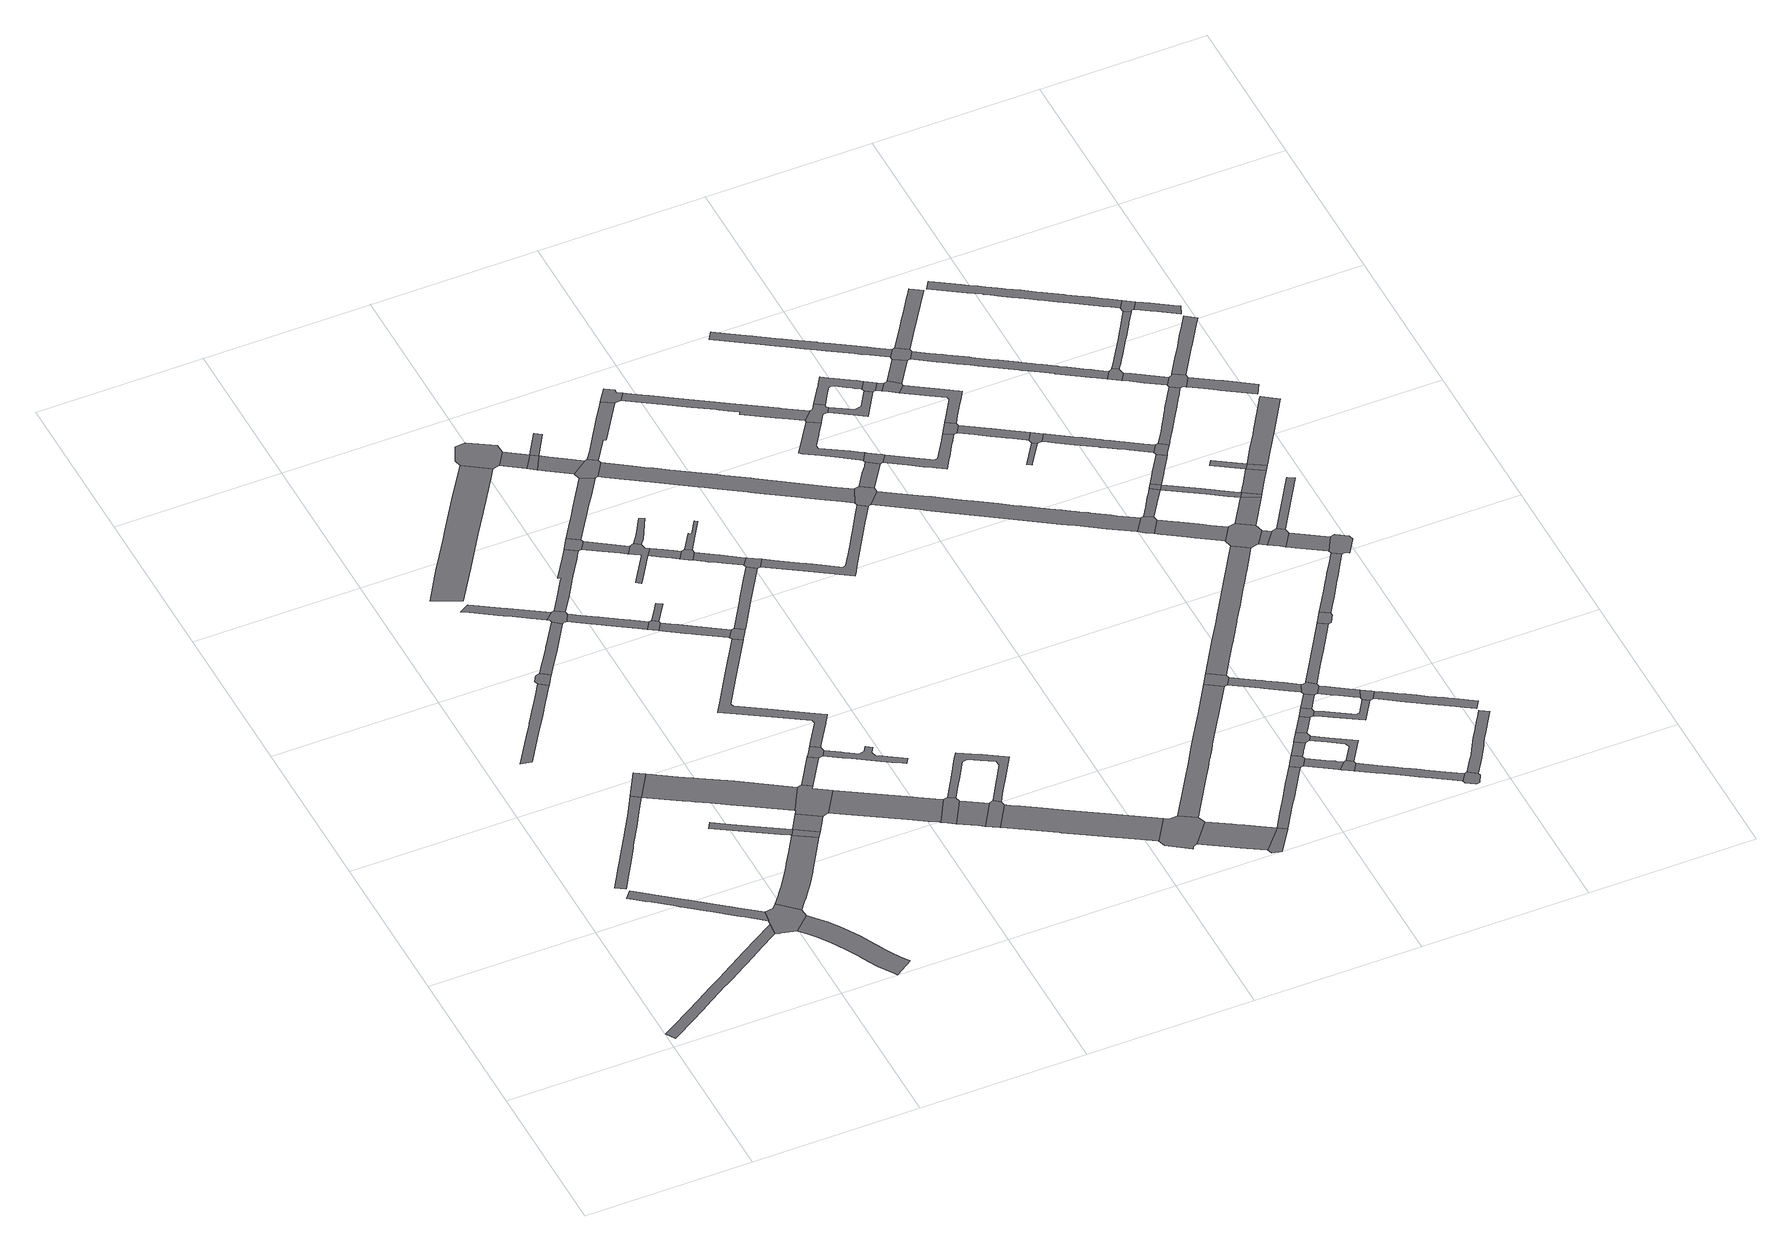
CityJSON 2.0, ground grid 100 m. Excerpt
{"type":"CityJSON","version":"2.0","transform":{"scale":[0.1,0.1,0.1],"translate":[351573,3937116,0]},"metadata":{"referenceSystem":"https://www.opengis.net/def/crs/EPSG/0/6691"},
"CityObjects":{
"road1":{"type":"Road","attributes":{"RoadStructureAttribute.sectionType":"1"},"geometry":[{"type":"MultiSurface","lod":"1","boundaries":[[[0,1,2,3,4,5,6,7,8,9,10,11,12,13,14,15,16,17,18,19,20,21,22,23,24,25,26,27,28,29,30]]]}]},
"road2":{"type":"Road","attributes":{"RoadStructureAttribute.sectionType":"1"},"geometry":[{"type":"MultiSurface","lod":"1","boundaries":[[[31,32,33,34,35,36,37,38,39,40,41,42,43,44,45,46,47,48,49,50,51,52,53,54]]]}]},
"road3":{"type":"Road","attributes":{"RoadStructureAttribute.sectionType":"1"},"geometry":[{"type":"MultiSurface","lod":"1","boundaries":[[[55,56,57,58,59,60,61,62,63,64,65,66,67,68,69,70,71,72,73,74,75,76,77,78,79,80,81]]]}]},
"road4":{"type":"Road","geometry":[{"type":"MultiSurface","lod":"1","boundaries":[[[53,18,17,82,83,84,85,86,87,88,89,90,54]]]}]},
"road5":{"type":"Road","attributes":{"RoadStructureAttribute.sectionType":"1"},"geometry":[{"type":"MultiSurface","lod":"1","boundaries":[[[91,92,93,94,95,96,97,98,99,100,101,102,103,104,105,106,107,108,109,110]]]}]},
"road6":{"type":"Road","geometry":[{"type":"MultiSurface","lod":"1","boundaries":[[[111,67,66,112]]]}]},
"road7":{"type":"Road","attributes":{"RoadStructureAttribute.sectionType":"1"},"geometry":[{"type":"MultiSurface","lod":"1","boundaries":[[[85,113,114,115,116,117,118,119,120,121,122,123,124,125,126,127,128,129,130,131,132,133,134,135,86]]]}]},
"road8":{"type":"Road","geometry":[{"type":"MultiSurface","lod":"1","boundaries":[[[109,136,137,138,139,140,110]]]}]},
"road9":{"type":"Road","attributes":{"RoadStructureAttribute.sectionType":"1"},"geometry":[{"type":"MultiSurface","lod":"1","boundaries":[[[141,142,143,144,145,146,147,148,149,150,151,152,153,88,87,154,155,156,157,158,159,160,161,162,163]]]}]},
"road10":{"type":"Road","attributes":{"RoadStructureAttribute.sectionType":"1"},"geometry":[{"type":"MultiSurface","lod":"1","boundaries":[[[164,165,166,167,168,169,170,163,171]]]}]},
"road11":{"type":"Road","attributes":{"RoadStructureAttribute.sectionType":"1"},"geometry":[{"type":"MultiSurface","lod":"1","boundaries":[[[66,172,173,174,175,176,177,178,179,180,181,182,183,184,185,186,112]]]}]},
"road12":{"type":"Road","attributes":{"RoadStructureAttribute.sectionType":"1"},"geometry":[{"type":"MultiSurface","lod":"1","boundaries":[[[187,188,189,190,191,192,193,194,195,196,197,198,138,137]]]}]},
"road13":{"type":"Road","attributes":{"RoadStructureAttribute.sectionType":"1"},"geometry":[{"type":"MultiSurface","lod":"1","boundaries":[[[199,200,201,202,203,204,205,206,207,208,209,210,211]]]}]},
"road14":{"type":"Road","geometry":[{"type":"MultiSurface","lod":"1","boundaries":[[[212,171,163,162]]]}]},
"road15":{"type":"Road","attributes":{"RoadStructureAttribute.sectionType":"1"},"geometry":[{"type":"MultiSurface","lod":"1","boundaries":[[[213,171,212,214,215,216]]]}]},
"road16":{"type":"Road","geometry":[{"type":"MultiSurface","lod":"1","boundaries":[[[208,207,217,218,192,191,219,220,221,222,223,224,225,226,227,228]]]}]},
"road17":{"type":"Road","attributes":{"function":"3","RoadStructureAttribute.sectionType":"1"},"geometry":[{"type":"MultiSurface","lod":"1","boundaries":[[[229,230,231,232,233,234,235,236,237,238,239,240,241]]]}]},
"road18":{"type":"Road","geometry":[{"type":"MultiSurface","lod":"1","boundaries":[[[242,243,244,181,180,245,213,216,246,247]]]}]},
"road19":{"type":"Road","attributes":{"RoadStructureAttribute.sectionType":"1"},"geometry":[{"type":"MultiSurface","lod":"1","boundaries":[[[248,249,250,251,252,253,254,255,256,257,225,224,258,259,260,261,262,263,264]]]}]},
"road20":{"type":"Road","attributes":{"RoadStructureAttribute.sectionType":"1"},"geometry":[{"type":"MultiSurface","lod":"1","boundaries":[[[243,265,266,267,244]]]}]},
"road21":{"type":"Road","attributes":{"RoadStructureAttribute.sectionType":"1"},"geometry":[{"type":"MultiSurface","lod":"1","boundaries":[[[268,269,270,271,272,273,274,228,227,275,276,277,278,279,280,281]]]}]},
"road22":{"type":"Road","geometry":[{"type":"MultiSurface","lod":"1","boundaries":[[[282,283,284,285,267,266,286]]]}]},
"road23":{"type":"Road","attributes":{"RoadStructureAttribute.sectionType":"1"},"geometry":[{"type":"MultiSurface","lod":"1","boundaries":[[[246,287,288,289,290,291,292,293,294,295,296,297,298,247]]]}]},
"road24":{"type":"Road","geometry":[{"type":"MultiSurface","lod":"1","boundaries":[[[299,248,264,300,301,302]]]}]},
"road25":{"type":"Road","attributes":{"RoadStructureAttribute.sectionType":"1"},"geometry":[{"type":"MultiSurface","lod":"1","boundaries":[[[303,304,305,306,307,308,309,310,311,312,313,314,315,316,317,318,319,320,321,322,323,324,325,326,327,328,284,283]]]}]},
"road26":{"type":"Road","attributes":{"RoadStructureAttribute.sectionType":"1"},"geometry":[{"type":"MultiSurface","lod":"1","boundaries":[[[329,330,331,332,333,299,302]]]}]},
"road27":{"type":"Road","geometry":[{"type":"MultiSurface","lod":"1","boundaries":[[[334,335,336,337,338,268,281]]]}]},
"road28":{"type":"Road","attributes":{"RoadStructureAttribute.sectionType":"1"},"geometry":[{"type":"MultiSurface","lod":"1","boundaries":[[[339,340,341,342,343,344,345,346,347,348,349,350,301,300]]]}]},
"road29":{"type":"Road","attributes":{"RoadStructureAttribute.sectionType":"1"},"geometry":[{"type":"MultiSurface","lod":"1","boundaries":[[[351,352,353,354,355,356,357,358,359,360,361,362,363,364,365,366,367,282,286]]]}]},
"road30":{"type":"Road","geometry":[{"type":"MultiSurface","lod":"1","boundaries":[[[368,235,234,369,370,371,372,373]]]}]},
"road31":{"type":"Road","attributes":{"RoadStructureAttribute.sectionType":"1"},"geometry":[{"type":"MultiSurface","lod":"1","boundaries":[[[374,375,335,334,376,377,378,379,380]]]}]},
"road32":{"type":"Road","geometry":[{"type":"MultiSurface","lod":"1","boundaries":[[[381,382,383,384,385,293,292,386,387]]]}]},
"road33":{"type":"Road","geometry":[{"type":"MultiSurface","lod":"1","boundaries":[[[379,388,389,390,391,392,393,394,395,396,397,398,380]]]}]},
"road34":{"type":"Road","geometry":[{"type":"MultiSurface","lod":"1","boundaries":[[[344,317,316,399,400,401,402,403,345]]]}]},
"road35":{"type":"Road","attributes":{"RoadStructureAttribute.sectionType":"1"},"geometry":[{"type":"MultiSurface","lod":"1","boundaries":[[[404,405,406,407,381,387]]]}]},
"road36":{"type":"Road","attributes":{"RoadStructureAttribute.sectionType":"1"},"geometry":[{"type":"MultiSurface","lod":"1","boundaries":[[[370,369,408,409,410]]]}]},
"road37":{"type":"Road","attributes":{"RoadStructureAttribute.sectionType":"1"},"geometry":[{"type":"MultiSurface","lod":"1","boundaries":[[[411,412,413,337,336,414,415,416,417,418,419,420,421,422]]]}]},
"road38":{"type":"Road","geometry":[{"type":"MultiSurface","lod":"1","boundaries":[[[409,423,424,410]]]}]},
"road39":{"type":"Road","geometry":[{"type":"MultiSurface","lod":"1","boundaries":[[[405,425,426,427,428,429,406]]]}]},
"road40":{"type":"Road","attributes":{"RoadStructureAttribute.sectionType":"1"},"geometry":[{"type":"MultiSurface","lod":"1","boundaries":[[[430,431,432,395,394,433,434,435]]]}]},
"road41":{"type":"Road","attributes":{"RoadStructureAttribute.sectionType":"1"},"geometry":[{"type":"MultiSurface","lod":"1","boundaries":[[[397,436,437,438,439,398]]]}]},
"road42":{"type":"Road","attributes":{"RoadStructureAttribute.sectionType":"1"},"geometry":[{"type":"MultiSurface","lod":"1","boundaries":[[[440,441,442,443,444,445,446,424,423]]]}]},
"road43":{"type":"Road","attributes":{"RoadStructureAttribute.sectionType":"1"},"geometry":[{"type":"MultiSurface","lod":"1","boundaries":[[[424,447,448,410]]]}]},
"road44":{"type":"Road","geometry":[{"type":"MultiSurface","lod":"1","boundaries":[[[449,450,451,452,453,430,435]]]}]},
"road45":{"type":"Road","attributes":{"RoadStructureAttribute.sectionType":"1"},"geometry":[{"type":"MultiSurface","lod":"1","boundaries":[[[454,455,456,457,458,459,460,461,462,429,428,463,464,465,466,467,468,469,470,471,384,383]]]}]},
"road46":{"type":"Road","attributes":{"RoadStructureAttribute.sectionType":"1"},"geometry":[{"type":"MultiSurface","lod":"1","boundaries":[[[472,473,474,475,476,477,478,479,403,402,480,481,482,483]]]}]},
"road47":{"type":"Road","geometry":[{"type":"MultiSurface","lod":"1","boundaries":[[[443,442,422,421,484,485,486,487]]]}]},
"road48":{"type":"Road","attributes":{"RoadStructureAttribute.sectionType":"1"},"geometry":[{"type":"MultiSurface","lod":"1","boundaries":[[[450,488,489,490,491,492,493,494,495,496,497,498,499,451]]]}]},
"road49":{"type":"Road","attributes":{"RoadStructureAttribute.sectionType":"1"},"geometry":[{"type":"MultiSurface","lod":"1","boundaries":[[[500,501,502,503,504,453,452]]]}]},
"road50":{"type":"Road","attributes":{"RoadStructureAttribute.sectionType":"1"},"geometry":[{"type":"MultiSurface","lod":"1","boundaries":[[[505,506,507,508,509,510,511,512,513,514,515,516,517,518,519,520,426,425]]]}]},
"road51":{"type":"Road","geometry":[{"type":"MultiSurface","lod":"1","boundaries":[[[521,522,523,524,525,526,495,494,472,483]]]}]},
"road52":{"type":"Road","attributes":{"RoadStructureAttribute.sectionType":"1"},"geometry":[{"type":"MultiSurface","lod":"1","boundaries":[[[486,527,528,529,530,531,532,533,534,535,536,537,538,539,487]]]}]},
"road53":{"type":"Road","geometry":[{"type":"MultiSurface","lod":"1","boundaries":[[[532,540,541,542,543,544,533]]]}]},
"road54":{"type":"Road","attributes":{"RoadStructureAttribute.sectionType":"1"},"geometry":[{"type":"MultiSurface","lod":"1","boundaries":[[[545,546,547,548,549,550,551,552,553,554,555,556,557,558,559,560,561,562,563,564,565,566,567,568,569,570,571,572,573,574,575,576,577,578,579,580,581,582,583,485,484]]]}]},
"road55":{"type":"Road","geometry":[{"type":"MultiSurface","lod":"1","boundaries":[[[584,585,586,514,513,587,588,589,590,591]]]}]},
"road56":{"type":"Road","attributes":{"RoadStructureAttribute.sectionType":"1"},"geometry":[{"type":"MultiSurface","lod":"1","boundaries":[[[592,593,594,595,596,597,598,599,600,601,602,603,604,605,606,607,522,521,608,609,610,611,612,613,614,615,616]]]}]},
"road57":{"type":"Road","attributes":{"RoadStructureAttribute.sectionType":"1"},"geometry":[{"type":"MultiSurface","lod":"1","boundaries":[[[590,617,618,619,620,621,622,623,624,625,626,627,591]]]}]},
"road58":{"type":"Road","geometry":[{"type":"MultiSurface","lod":"1","boundaries":[[[622,628,629,630,623]]]}]},
"road59":{"type":"Road","attributes":{"RoadStructureAttribute.sectionType":"1"},"geometry":[{"type":"MultiSurface","lod":"1","boundaries":[[[631,632,633,634,635,636,637,638,639,541,540,640,641,642,643,644,645,646,647,648,649,650,651]]]}]},
"road60":{"type":"Road","geometry":[{"type":"MultiSurface","lod":"1","boundaries":[[[652,653,566,565,616,615,654,655]]]}]},
"road61":{"type":"Road","attributes":{"RoadStructureAttribute.sectionType":"1"},"geometry":[{"type":"MultiSurface","lod":"1","boundaries":[[[584,656,657,658,659,660,661,662,663,664,665,666,667,668,669,670,671,672,673,674,675,676,585]]]}]},
"road62":{"type":"Road","attributes":{"RoadStructureAttribute.sectionType":"1"},"geometry":[{"type":"MultiSurface","lod":"1","boundaries":[[[677,678,679,680,681,682,683,684,685,686,687,688,689,690,691,692,693]]]}]},
"road63":{"type":"Road","attributes":{"RoadStructureAttribute.sectionType":"1"},"geometry":[{"type":"MultiSurface","lod":"1","boundaries":[[[694,695,696,697,698,699,700,623,630,701,702,703,704,705,706]]]}]},
"road64":{"type":"Road","attributes":{"RoadStructureAttribute.sectionType":"1"},"geometry":[{"type":"MultiSurface","lod":"1","boundaries":[[[707,708,653,652,709,710,711,712]]]}]},
"road65":{"type":"Road","geometry":[{"type":"MultiSurface","lod":"1","boundaries":[[[650,684,683,713,714,715,716,717,718,719,720,721,722,651]]]}]},
"road66":{"type":"Road","geometry":[{"type":"MultiSurface","lod":"1","boundaries":[[[692,712,711,723,724,725,726,727,693]]]}]},
"road67":{"type":"Road","geometry":[{"type":"MultiSurface","lod":"1","boundaries":[[[705,728,729,730,731,732,706]]]}]},
"road68":{"type":"Road","attributes":{"RoadStructureAttribute.sectionType":"1"},"geometry":[{"type":"MultiSurface","lod":"1","boundaries":[[[730,733,734,735,736,737,738,739,731]]]}]},
"road69":{"type":"Road","attributes":{"RoadStructureAttribute.sectionType":"1"},"geometry":[{"type":"MultiSurface","lod":"1","boundaries":[[[740,741,742,743,717,716,744,745,746,747]]]}]},
"road70":{"type":"Road","attributes":{"RoadStructureAttribute.sectionType":"1"},"geometry":[{"type":"MultiSurface","lod":"1","boundaries":[[[748,749,750,751,729,728,752,753]]]}]},
"road71":{"type":"Road","attributes":{"RoadStructureAttribute.sectionType":"1"},"geometry":[{"type":"MultiSurface","lod":"1","boundaries":[[[754,755,756,757,758,759,724,723,760,761,762,763,764,765,766,767,768,769,770,771,772]]]}]},
"road72":{"type":"Road","geometry":[{"type":"MultiSurface","lod":"1","boundaries":[[[773,774,775,669,668,776,777]]]}]},
"road73":{"type":"Road","attributes":{"RoadStructureAttribute.sectionType":"1"},"geometry":[{"type":"MultiSurface","lod":"1","boundaries":[[[778,779,780,781,782,783,784,785,721,720,786,787,788,789,790,791,792,793,794,795]]]}]},
"road74":{"type":"Road","attributes":{"RoadStructureAttribute.sectionType":"1"},"geometry":[{"type":"MultiSurface","lod":"1","boundaries":[[[796,797,798,799,800,801,802,803,804,805,806,807,808,809,810,811,812,813,814,815,816,817,818,819,655,654,820,821,822,823,824,825,826,827,828,829,830,831,832,833]]]}]},
"road75":{"type":"Road","geometry":[{"type":"MultiSurface","lod":"1","boundaries":[[[834,835,836,737,736,837]]]}]},
"road76":{"type":"Road","geometry":[{"type":"MultiSurface","lod":"1","boundaries":[[[838,839,840,841,842,843,844,748,753]]]}]},
"road77":{"type":"Road","attributes":{"RoadStructureAttribute.sectionType":"1"},"geometry":[{"type":"MultiSurface","lod":"1","boundaries":[[[845,846,847,848,849,850,851,852,853,854,855,856,857,858,859,860,861,862,863,864,865,866,867,868,869,870,871,872,873,874,875,876,877,878]]]}]},
"road78":{"type":"Road","attributes":{"RoadStructureAttribute.sectionType":"1"},"geometry":[{"type":"MultiSurface","lod":"1","boundaries":[[[879,880,881,882,836,835,883,884,885,886,887,888]]]}]},
"road79":{"type":"Road","attributes":{"RoadStructureAttribute.sectionType":"1"},"geometry":[{"type":"MultiSurface","lod":"1","boundaries":[[[889,890,891,892,844,843,893,894,895,834,837]]]}]},
"road80":{"type":"Road","geometry":[{"type":"MultiSurface","lod":"1","boundaries":[[[794,896,740,747,897,898,795]]]}]},
"road81":{"type":"Road","attributes":{"RoadStructureAttribute.sectionType":"1"},"geometry":[{"type":"MultiSurface","lod":"1","boundaries":[[[776,899,900,901,902,903,904,905,906,907,777]]]}]},
"road82":{"type":"Road","attributes":{"RoadStructureAttribute.sectionType":"1"},"geometry":[{"type":"MultiSurface","lod":"1","boundaries":[[[897,908,909,910,898]]]}]},
"road83":{"type":"Road","geometry":[{"type":"MultiSurface","lod":"1","boundaries":[[[887,911,912,913,914,888]]]}]},
"road84":{"type":"Road","geometry":[{"type":"MultiSurface","lod":"1","boundaries":[[[915,909,908,916,917,918,919,920]]]}]},
"road85":{"type":"Road","geometry":[{"type":"MultiSurface","lod":"1","boundaries":[[[921,922,923,924,925,926,754,772]]]}]},
"road86":{"type":"Road","attributes":{"RoadStructureAttribute.sectionType":"1"},"geometry":[{"type":"MultiSurface","lod":"1","boundaries":[[[927,914,913,928,929]]]}]},
"road87":{"type":"Road","attributes":{"RoadStructureAttribute.sectionType":"1"},"geometry":[{"type":"MultiSurface","lod":"1","boundaries":[[[930,931,932,933,934,935,936,937,938,939,940,941,942,943,842,841,944,945,946,947,948,949,950]]]}]},
"road88":{"type":"Road","geometry":[{"type":"MultiSurface","lod":"1","boundaries":[[[951,952,953,954,955,956,903,902,927,929]]]}]},
"road89":{"type":"Road","attributes":{"RoadStructureAttribute.sectionType":"1"},"geometry":[{"type":"MultiSurface","lod":"1","boundaries":[[[919,957,958,959,920]]]}]},
"road90":{"type":"Road","attributes":{"RoadStructureAttribute.sectionType":"1"},"geometry":[{"type":"MultiSurface","lod":"1","boundaries":[[[917,960,961,962,963,964,924,923,965,966,967,968,969,970,971,972,973,974,975,976,918]]]}]},
"road91":{"type":"Road","attributes":{"RoadStructureAttribute.sectionType":"1"},"geometry":[{"type":"MultiSurface","lod":"1","boundaries":[[[977,978,979,980,981,912,911,982,983,984,985,986,987]]]}]},
"road92":{"type":"Road","attributes":{"RoadStructureAttribute.sectionType":"1"},"geometry":[{"type":"MultiSurface","lod":"1","boundaries":[[[988,989,990,991,992,993,994,995,996,922,921,997,998,999,1000,1001,1002,1003,1004]]]}]},
"road93":{"type":"Road","attributes":{"RoadStructureAttribute.sectionType":"1"},"geometry":[{"type":"MultiSurface","lod":"1","boundaries":[[[773,1005,1006,1007,1008,1009,1010,1011,1012,1013,1014,1015,1016,1017,1018,1019,1020,1021,1022,1023,1024,1025,1026,1027,1028,774]]]}]},
"road94":{"type":"Road","attributes":{"RoadStructureAttribute.sectionType":"1"},"geometry":[{"type":"MultiSurface","lod":"1","boundaries":[[[1029,1030,1031,1032,952,951,1033,1034,1035,1036,1037,1038]]]}]},
"road95":{"type":"Road","geometry":[{"type":"MultiSurface","lod":"1","boundaries":[[[959,958,1039,1040,1041,1042,845,878]]]}]},
"road96":{"type":"Road","attributes":{"RoadStructureAttribute.sectionType":"1"},"geometry":[{"type":"MultiSurface","lod":"1","boundaries":[[[1043,1044,1045,1046,1047,1048]]]}]},
"road97":{"type":"Road","geometry":[{"type":"MultiSurface","lod":"1","boundaries":[[[1049,1050,1051,930,950,1052,1053,1054,1055]]]}]},
"road98":{"type":"Road","geometry":[{"type":"MultiSurface","lod":"1","boundaries":[[[833,832,1056,1057,1058,1059,1060]]]}]},
"road99":{"type":"Road","geometry":[{"type":"MultiSurface","lod":"1","boundaries":[[[1037,987,986,1061,1062,1063,1064,1038]]]}]},
"road100":{"type":"Road","attributes":{"RoadStructureAttribute.sectionType":"1"},"geometry":[{"type":"MultiSurface","lod":"1","boundaries":[[[1065,1066,1067,954,953,1068,1069,1070,1071,1072,1073,1074,1075]]]}]},
"road101":{"type":"Road","geometry":[{"type":"MultiSurface","lod":"1","boundaries":[[[988,1004,1048,1047,1076,1077]]]}]},
"road102":{"type":"Road","attributes":{"RoadStructureAttribute.sectionType":"1"},"geometry":[{"type":"MultiSurface","lod":"1","boundaries":[[[1078,1079,1080,1081,1082,1083,1084,1042,1041,1085,1086,1087,1088,1089]]]}]},
"road103":{"type":"Road","attributes":{"RoadStructureAttribute.sectionType":"1"},"geometry":[{"type":"MultiSurface","lod":"1","boundaries":[[[1059,1090,1091,1092,1093,1094,1095,1096,1060]]]}]},
"road104":{"type":"Road","attributes":{"RoadStructureAttribute.sectionType":"1"},"geometry":[{"type":"MultiSurface","lod":"1","boundaries":[[[1097,1098,1099,1100,1058,1057,1101,1102,1103,1104,1105,1106,1107]]]}]},
"road105":{"type":"Road","attributes":{"RoadStructureAttribute.sectionType":"1"},"geometry":[{"type":"MultiSurface","lod":"1","boundaries":[[[1108,1109,1110,1111,1112,1113,1114,1115,1116,1117,1118,1119,1120,1121,1122,1123,1124,1125,1051,1050]]]}]},
"road106":{"type":"Road","attributes":{"RoadStructureAttribute.sectionType":"1"},"geometry":[{"type":"MultiSurface","lod":"1","boundaries":[[[1061,1126,1127,1128,1129,1130,1131,1132,1133,1134,1135,1136,1137,1138,1139,1140,1141,1142,1143,1144,1145,1146,1147,1062]]]}]},
"road107":{"type":"Road","geometry":[{"type":"MultiSurface","lod":"1","boundaries":[[[1148,1149,1150,1151,1075,1074,1152,1153]]]}]},
"road108":{"type":"Road","geometry":[{"type":"MultiSurface","lod":"1","boundaries":[[[1092,1154,1155,1156,1093]]]}]},
"road109":{"type":"Road","attributes":{"RoadStructureAttribute.sectionType":"1"},"geometry":[{"type":"MultiSurface","lod":"1","boundaries":[[[1076,1157,1158,1159,1160,1161,1162,1163,1164,1165,1166,1167,1168,1169,1170,1171,1172,1173,1174,1175,1176,1177,1178,1179,1180,1181,1182,1183,1184,1077]]]}]},
"road110":{"type":"Road","attributes":{"RoadStructureAttribute.sectionType":"1"},"geometry":[{"type":"MultiSurface","lod":"1","boundaries":[[[1185,1186,1187,1188,1189,1190,1191,1192,1193,1194,1195,1196,1197,1198,1199,1200,1201,1202,1203,1204,1205,1206,1207,1208,1209,1210,1211,1212,1213,1040,1039,1214,1215,1216,1217,1218,1219,1220,1221,1222,1223,1224,1225,1226,1227,1228,1229,1230,1231,1232,1233,1234,1235]]]}]},
"road111":{"type":"Road","geometry":[{"type":"MultiSurface","lod":"1","boundaries":[[[1106,1020,1019,1236,1237,1238,1239,1107]]]}]},
"road112":{"type":"Road","attributes":{"RoadStructureAttribute.sectionType":"1"},"geometry":[{"type":"MultiSurface","lod":"1","boundaries":[[[1240,1241,1242,1243,1244,1245,1246,1247,1248,1249,1155,1154]]]}]},
"road113":{"type":"Road","attributes":{"RoadStructureAttribute.sectionType":"1"},"geometry":[{"type":"MultiSurface","lod":"1","boundaries":[[[1092,1250,1251,1252,1253,1254,1255,1256,1154]]]}]},
"road114":{"type":"Road","attributes":{"RoadStructureAttribute.sectionType":"1"},"geometry":[{"type":"MultiSurface","lod":"1","boundaries":[[[1237,1236,1257,1258]]]}]},
"road115":{"type":"Road","attributes":{"RoadStructureAttribute.sectionType":"1"},"geometry":[{"type":"MultiSurface","lod":"1","boundaries":[[[1259,1260,1261,1262,1263,1264,1265,1149,1148,1266,1267,1268,1269,1270,1271,1272,1273]]]}]},
"road116":{"type":"Road","geometry":[{"type":"MultiSurface","lod":"1","boundaries":[[[1274,1275,1258,1257,1276,1277,1278]]]}]},
"road117":{"type":"Road","geometry":[{"type":"MultiSurface","lod":"1","boundaries":[[[1279,1169,1168,1245,1244,1280,1281,1282]]]}]},
"road118":{"type":"Road","attributes":{"RoadStructureAttribute.sectionType":"1"},"geometry":[{"type":"MultiSurface","lod":"1","boundaries":[[[1283,1239,1238,1284,1253]]]}]},
"road119":{"type":"Road","attributes":{"RoadStructureAttribute.sectionType":"1"},"geometry":[{"type":"MultiSurface","lod":"1","boundaries":[[[1277,1285,1286,1287,1288,1289,1290,1278]]]}]},
"road120":{"type":"Road","geometry":[{"type":"MultiSurface","lod":"1","boundaries":[[[1253,1284,1291,1254]]]}]},
"road121":{"type":"Road","attributes":{"RoadStructureAttribute.sectionType":"1"},"geometry":[{"type":"MultiSurface","lod":"1","boundaries":[[[1292,1293,1294,1295]]]}]},
"road122":{"type":"Road","geometry":[{"type":"MultiSurface","lod":"1","boundaries":[[[1296,1185,1235,1297,1298,1299,1300,1301,1302,1303]]]}]},
"road123":{"type":"Road","attributes":{"RoadStructureAttribute.sectionType":"1"},"geometry":[{"type":"MultiSurface","lod":"1","boundaries":[[[1304,1305,1306,1254,1291,1307,1308,1295]]]}]},
"road124":{"type":"Road","attributes":{"RoadStructureAttribute.sectionType":"1"},"geometry":[{"type":"MultiSurface","lod":"1","boundaries":[[[1282,1309,1310,1311,1312,1313,1314,1315,1316,1317,1318,1319,1320,1321,1322,1323,1324,1325,1326,1327,1328,1279]]]}]},
"road125":{"type":"Road","attributes":{"RoadStructureAttribute.sectionType":"1"},"geometry":[{"type":"MultiSurface","lod":"1","boundaries":[[[1274,1329,1330,1275]]]}]},
"road126":{"type":"Road","geometry":[{"type":"MultiSurface","lod":"1","boundaries":[[[1272,1331,1332,1333,1334,1335,1289,1288,1273]]]}]},
"road127":{"type":"Road","attributes":{"RoadStructureAttribute.sectionType":"1"},"geometry":[{"type":"MultiSurface","lod":"1","boundaries":[[[1336,1337,1338,1339,1340,1341,1342,1343,1344,1345,1346,1347,1348,1349,1350,1351,1352,1353,1354,1355,1356,1357,1358,1359,1360,1361,1362,1363,1364,1365,1366,1367,1368,1369,1370,1371,1372,1373,1374,1375,1376,1377,1378,1379,1380,1381,1382,1383,1384,1385,1386,1387,1388,1389]]]}]},
"road128":{"type":"Road","geometry":[{"type":"MultiSurface","lod":"1","boundaries":[[[1308,1390,1292,1295]]]}]},
"road129":{"type":"Road","attributes":{"RoadStructureAttribute.sectionType":"1"},"geometry":[{"type":"MultiSurface","lod":"1","boundaries":[[[1391,1392,1393,1394,1298,1297,1395,1396,1397]]]}]},
"road130":{"type":"Road","attributes":{"RoadStructureAttribute.sectionType":"1"},"geometry":[{"type":"MultiSurface","lod":"1","boundaries":[[[1398,1399,1400,1401,1402,1303,1302,1403,1404,1405,1406,1407,1408,1409,1410,1411,1412]]]}]},
"road131":{"type":"Road","geometry":[{"type":"MultiSurface","lod":"1","boundaries":[[[1320,1319,1413,1414,1415,1416,1417,1418,1419,1391,1397]]]}]},
"road132":{"type":"Road","attributes":{"RoadStructureAttribute.sectionType":"1"},"geometry":[{"type":"MultiSurface","lod":"1","boundaries":[[[1420,1421,1422,1423,1424,1425,1426,1292,1390,1427,1428,1429,1430,1431]]]}]},
"road133":{"type":"Road","attributes":{"RoadStructureAttribute.sectionType":"1"},"geometry":[{"type":"MultiSurface","lod":"1","boundaries":[[[1432,1433,1434,1415,1414,1435,1436,1437,1438,1439,1440,1441]]]}]},
"road134":{"type":"Road","geometry":[{"type":"MultiSurface","lod":"1","boundaries":[[[1411,1442,1443,1444,1360,1359,1412]]]}]},
"road135":{"type":"Road","attributes":{"RoadStructureAttribute.sectionType":"1"},"geometry":[{"type":"MultiSurface","lod":"1","boundaries":[[[1445,1446,1447,1448,1449,1450,1417,1416,1451,1452,1453,1454,1455,1456]]]}]},
"road136":{"type":"Road","attributes":{"RoadStructureAttribute.sectionType":"1"},"geometry":[{"type":"MultiSurface","lod":"1","boundaries":[[[1443,1457,1458,1459,1460,1461,1462,1463,1464,1465,1444]]]}]}
},
"vertices":[
[39,59,0],[198,155,0],[240,182,0],[260,195,0],[344,248,0],[400,283,0],[421,296,0],[433,304,0],[497,341,0],[509,347,0],[561,381,0],[581,393,0],[592,401,0],[631,425,0],[729,486,0],[747,497,0],[749,499,0],[874,576,0],[884,655,0],[754,575,0],[598,478,0],[568,458,0],[551,448,0],[454,388,0],[390,349,0],[311,300,0],[289,286,0],[272,276,0],[198,229,0],[59,144,0],[5,111,0],
[781,848,0],[742,878,0],[726,890,0],[563,1018,0],[561,1019,0],[545,1031,0],[404,1142,0],[352,1182,0],[308,1217,0],[266,1170,0],[299,1147,0],[351,1107,0],[362,1098,0],[378,1086,0],[486,1001,0],[502,988,0],[521,973,0],[618,897,0],[634,884,0],[751,793,0],[767,780,0],[774,774,0],[888,685,0],[898,757,0],
[371,1359,0],[380,1373,0],[383,1379,0],[390,1390,0],[403,1410,0],[467,1515,0],[477,1533,0],[544,1642,0],[555,1659,0],[629,1781,0],[639,1798,0],[677,1860,0],[627,1893,0],[562,1780,0],[549,1759,0],[538,1741,0],[465,1625,0],[453,1607,0],[374,1481,0],[363,1462,0],[350,1442,0],[319,1392,0],[317,1390,0],[279,1330,0],[268,1313,0],[244,1275,0],[297,1241,0],
[890,572,0],[899,570,0],[907,568,0],[995,546,0],[1089,636,0],[1087,685,0],[977,789,0],[951,761,0],[901,757,0],
[503,2836,0],[493,2819,0],[474,2790,0],[428,2722,0],[406,2688,0],[377,2644,0],[370,2633,0],[368,2629,0],[335,2582,0],[284,2507,0],[225,2419,0],[197,2375,0],[262,2363,0],[386,2550,0],[468,2672,0],[524,2757,0],[542,2783,0],[586,2849,0],[601,2871,0],[550,2905,0],
[720,2053,0],[777,2017,0],
[1042,493,0],[1069,461,0],[1121,388,0],[1171,304,0],[1210,226,0],[1215,217,0],[1244,160,0],[1270,110,0],[1299,62,0],[1328,18,0],[1339,0,0],[1448,72,0],[1409,130,0],[1384,173,0],[1359,220,0],[1340,256,0],[1330,276,0],[1285,366,0],[1230,459,0],[1214,482,0],[1186,521,0],[1172,540,0],[1140,578,0],
[640,2931,0],[646,2940,0],[595,2975,0],[566,2969,0],[542,2932,0],
[1284,1238,0],[1227,1148,0],[1226,1146,0],[1215,1129,0],[1165,1050,0],[1146,1020,0],[1142,1013,0],[1135,1003,0],[1093,941,0],[1062,897,0],[1050,881,0],[1043,873,0],[1010,831,0],[1127,739,0],[1150,767,0],[1162,782,0],[1200,835,0],[1215,855,0],[1267,932,0],[1285,961,0],[1354,1069,0],[1413,1164,0],[1287,1243,0],
[1308,1284,0],[1132,1394,0],[1022,1463,0],[929,1521,0],[905,1482,0],[1236,1275,0],[1284,1245,0],[1311,1282,0],
[870,1739,0],[894,1725,0],[927,1704,0],[944,1693,0],[965,1680,0],[999,1659,0],[1094,1599,0],[1207,1528,0],[1385,1415,0],[1476,1573,0],[1188,1761,0],[1019,1864,0],[996,1877,0],[955,1903,0],[925,1922,0],
[677,2986,0],[760,3110,0],[837,3227,0],[868,3274,0],[872,3278,0],[825,3318,0],[768,3233,0],[747,3203,0],[711,3146,0],[706,3139,0],[658,3071,0],[636,3038,0],
[414,3599,0],[456,3572,0],[586,3488,0],[612,3471,0],[622,3465,0],[653,3445,0],[737,3391,0],[763,3373,0],[808,3344,0],[855,3387,0],[652,3517,0],[646,3521,0],[471,3633,0],
[1438,1203,0],
[1376,1385,0],[1462,1241,0],[1473,1259,0],[1502,1306,0],
[809,3344,0],[822,3337,0],[875,3282,0],[879,3284,0],[883,3287,0],[888,3287,0],[894,3287,0],[900,3285,0],[928,3338,0],[927,3343,0],[924,3358,0],[874,3391,0],
[464,3671,0],[609,3888,0],[755,4108,0],[858,4262,0],[1005,4479,0],[1049,4544,0],[901,4645,0],[744,4417,0],[604,4209,0],[569,4156,0],[454,3987,0],[441,3966,0],[301,3747,0],
[1544,1529,0],[1556,1546,0],[1506,1579,0],[1392,1411,0],[1542,1318,0],[1638,1470,0],
[1303,3096,0],[1261,3121,0],[1239,3138,0],[1218,3152,0],[1159,3188,0],[1141,3200,0],[1094,3230,0],[1072,3245,0],[1069,3247,0],[987,3300,0],[944,3256,0],[1013,3211,0],[1060,3180,0],[1082,3166,0],[1129,3135,0],[1228,3071,0],[1269,3044,0],
[1671,1722,0],[1677,1732,0],[1626,1765,0],
[1129,3808,0],[1119,3792,0],[1088,3745,0],[1003,3617,0],[1018,3608,0],[1004,3587,0],[936,3485,0],[989,3451,0],[1057,3556,0],[1061,3563,0],[1110,3637,0],[1156,3705,0],[1173,3732,0],[1195,3765,0],
[1728,1773,0],[1722,1802,0],[1672,1835,0],[1638,1782,0],[1706,1737,0],
[1653,1248,0],[1680,1230,0],[1909,1087,0],[2006,1027,0],[2057,996,0],[2060,994,0],[2149,1150,0],[2139,1155,0],[2029,1224,0],[2025,1226,0],[2008,1237,0],[1779,1381,0],
[1320,3097,0],[1321,3010,0],[1355,3062,0],[1351,3076,0],
[1729,1812,0],[1740,1829,0],[1771,1876,0],[1827,1963,0],[1831,1970,0],[1852,2001,0],[1867,2024,0],[1810,2061,0],[1615,2185,0],[1433,2301,0],[1427,2320,0],[1485,2410,0],[1563,2531,0],[1703,2748,0],[1652,2781,0],[1514,2566,0],[1424,2427,0],[1377,2353,0],[1369,2341,0],[1337,2291,0],[1397,2253,0],[1561,2148,0],[1615,2114,0],[1772,2014,0],[1776,1994,0],[1696,1872,0],
[1420,3175,0],[1425,3182,0],[1430,3191,0],[1397,3211,0],[1375,3179,0],
[1214,3769,0],[1248,3819,0],[1244,3838,0],[1178,3882,0],[1169,3869,0],
[1355,2988,0],[1358,2986,0],[1443,2930,0],[1453,2924,0],[1493,2898,0],[1644,2799,0],[1679,2849,0],[1499,2966,0],[1492,2971,0],[1477,2980,0],[1437,3008,0],[1423,3017,0],
[1796,1680,0],[1815,1667,0],[1974,1565,0],[2024,1533,0],[2072,1503,0],[2092,1490,0],[2114,1526,0],[1996,1601,0],[1964,1622,0],[1957,1652,0],[1978,1684,0],[1943,1707,0],[1922,1674,0],[1902,1670,0],[1893,1668,0],[1819,1715,0],[1805,1724,0],
[891,4689,0],[1092,4555,0],[1153,4647,0],[1150,4703,0],[1001,4795,0],[940,4789,0],
[1459,3680,0],[1377,3734,0],[1313,3704,0],[1394,3651,0],[1427,3630,0],[1430,3628,0],[1462,3678,0],
[2224,1103,0],[2222,1112,0],[2217,1132,0],[2178,1156,0],[2158,1152,0],[2096,972,0],[2133,946,0],
[1486,3592,0],[1490,3590,0],[1411,3470,0],[1369,3407,0],[1395,3384,0],[1435,3444,0],[1519,3570,0],[1552,3619,0],[1529,3634,0],[1525,3665,0],[1491,3689,0],
[1709,2758,0],[1724,2782,0],[1740,2807,0],[1749,2820,0],[1698,2852,0],
[2235,882,0],[2265,863,0],[2362,1018,0],[2310,1049,0],
[1114,4541,0],[1216,4471,0],[1277,4563,0],
[1319,4096,0],[1274,4027,0],[1227,3957,0],[1332,3970,0],[1338,3979,0],[1381,4043,0],[1382,4045,0],[1388,4053,0],[1391,4059,0],[1440,4127,0],[1521,4247,0],[1442,4279,0],
[1265,4438,0],[1319,4534,0],
[2335,819,0],[2431,972,0],[2428,985,0],[2425,1001,0],[2390,1028,0],
[1697,3524,0],[1661,3548,0],[1613,3579,0],[1574,3533,0],[1630,3497,0],[1664,3474,0],
[1551,3701,0],[1628,3841,0],[1598,3858,0],[1532,3744,0],
[1269,4435,0],[1303,4411,0],[1431,4324,0],[1526,4393,0],[1428,4460,0],[1362,4504,0],[1331,4526,0],
[1408,4678,0],[1368,4704,0],
[1706,3447,0],[1723,3436,0],[1756,3486,0],[1755,3508,0],[1721,3530,0],
[2265,1209,0],[2305,1274,0],[2369,1376,0],[2401,1383,0],[2464,1343,0],[2537,1298,0],[2540,1269,0],[2478,1170,0],[2442,1112,0],[2470,1073,0],[2523,1156,0],[2615,1302,0],[2488,1382,0],[2472,1392,0],[2366,1454,0],[2341,1416,0],[2272,1306,0],[2213,1212,0],
[1962,3262,0],[1955,3251,0],[1901,3169,0],[1845,3082,0],[1835,3066,0],[1821,3045,0],[1818,3040,0],[1706,2864,0],[1756,2831,0],[1863,2998,0],[1872,3013,0],[2012,3229,0],
[1539,4250,0],[1598,4343,0],[1595,4363,0],[1545,4397,0],
[1784,3396,0],[1795,3388,0],[1804,3383,0],[1817,3374,0],[1879,3334,0],[1882,3331,0],[1957,3282,0],[1991,3330,0],[1967,3346,0],[1872,3409,0],[1845,3427,0],[1825,3440,0],
[1824,3615,0],[1878,3701,0],[1862,3712,0],[1807,3626,0],[1791,3637,0],
[2371,797,0],[2609,647,0],[2617,638,0],[2704,587,0],[2707,585,0],[2760,552,0],[2871,483,0],[2904,462,0],[3068,359,0],[3164,511,0],[2922,662,0],[2701,802,0],[2632,845,0],[2502,927,0],[2459,953,0],[2440,966,0],
[2031,3233,0],[2064,3284,0],[2053,3291,0],[2026,3309,0],[1995,3327,0],[1992,3330,0],
[1681,4491,0],[1682,4493,0],[1687,4499,0],[1702,4491,0],[1839,4695,0],[1866,4736,0],[1801,4778,0],[1788,4758,0],[1723,4661,0],[1701,4627,0],[1648,4548,0],[1626,4515,0],[1583,4450,0],
[1906,4741,0],[1940,4790,0],[1911,4810,0],[1910,4830,0],[1860,4863,0],
[1572,4228,0],[1660,4169,0],[1663,4168,0],[1752,4108,0],[1756,4105,0],[1995,3947,0],[2026,3927,0],[2085,3887,0],[2154,3841,0],[2224,3794,0],[2234,3787,0],[2299,3744,0],[2301,3743,0],[2395,3681,0],[2467,3633,0],[2482,3623,0],[2507,3606,0],[2574,3562,0],[2575,3561,0],[2653,3509,0],[2710,3472,0],[2753,3571,0],[2671,3625,0],[2645,3642,0],[2523,3723,0],[2482,3754,0],[2296,3879,0],[2282,3888,0],[2161,3969,0],[2143,3981,0],[2136,3986,0],[2129,3990,0],[2056,4038,0],[2033,4054,0],[1938,4117,0],[1911,4135,0],[1838,4183,0],[1816,4197,0],[1743,4247,0],
[3339,437,0],[3245,495,0],[3195,492,0],[3079,312,0],[3208,223,0],[3217,238,0],[3243,249,0],[3357,390,0],
[2682,3400,0],[2648,3345,0],[2634,3322,0],[2595,3259,0],[2587,3248,0],[2549,3187,0],[2504,3119,0],[2476,3075,0],[2456,3044,0],[2436,3039,0],[2297,3132,0],[2288,3138,0],[2269,3149,0],[2269,3150,0],[2235,3172,0],[2119,3248,0],[2232,3102,0],[2466,2948,0],[2487,2980,0],[2503,3006,0],[2506,3010,0],[2702,3321,0],[2710,3333,0],[2763,3417,0],[2714,3452,0],
[3319,201,0],[3398,151,0],[3446,121,0],[3462,111,0],[3475,103,0],[3571,43,0],[3690,181,0],[3612,230,0],[3538,276,0],[3499,302,0],[3482,312,0],
[3579,14,0],[3637,1,0],[3740,149,0],
[2667,4316,0],[2654,4325,0],[2483,4436,0],[2431,4470,0],[2362,4515,0],[2217,4610,0],[2059,4712,0],[2052,4717,0],[1957,4778,0],[2120,4602,0],[2231,4529,0],[2345,4455,0],[2356,4447,0],[2397,4421,0],[2451,4386,0],[2453,4384,0],[2441,4366,0],[2607,4260,0],[2668,4221,0],[2741,4174,0],[2796,4232,0],
[2855,3532,0],[2786,3579,0],[2783,3423,0],[2856,3503,0],
[3482,659,0],[3516,709,0],[3536,741,0],[3555,771,0],[3585,820,0],[3590,828,0],[3632,892,0],[3648,918,0],[3652,925,0],[3664,943,0],[3747,1073,0],[3775,1114,0],[3904,1312,0],[3810,1372,0],[3685,1177,0],[3596,1039,0],[3542,956,0],[3479,858,0],[3477,854,0],[3394,726,0],[3382,707,0],
[2894,3829,0],[2859,3852,0],[2713,3946,0],[2712,3968,0],[2760,4042,0],[2765,4048,0],[2812,4121,0],[2743,4160,0],[2677,4066,0],[2600,3956,0],[2618,3943,0],[2703,3889,0],[2788,3830,0],[2859,3780,0],[2880,3765,0],[2892,3756,0],[2925,3808,0],
[3947,580,0],[3936,563,0],[3904,514,0],[3876,470,0],[3823,388,0],[3771,309,0],[3763,296,0],[3753,170,0],[3841,308,0],[3874,356,0],[3974,511,0],[4005,559,0],[3955,592,0],
[2879,3710,0],[2847,3669,0],[2901,3602,0],[2926,3638,0],[2964,3693,0],[2898,3738,0],
[2815,4126,0],[2850,4178,0],[2879,4181,0],[2880,4181,0],[2899,4213,0],[2890,4218,0],[2891,4237,0],[2891,4239,0],[2840,4273,0],[2815,4236,0],
[2983,3697,0],[3016,3747,0],[3005,3754,0],[2979,3772,0],[2935,3802,0],
[4025,563,0],[4057,613,0],[4053,633,0],[4002,666,0],[3979,629,0],
[4069,657,0],[4079,674,0],[4081,677,0],[4112,724,0],[4061,757,0],[4054,746,0],[4010,678,0],
[3131,4249,0],[3064,4145,0],[3051,4142,0],[3025,4137,0],[2933,4146,0],[3065,4060,0],[3077,4077,0],[3169,4225,0],
[4238,499,0],[4202,521,0],[4198,524,0],[4153,552,0],[4188,457,0],[4196,451,0],
[3371,3763,0],[3358,3742,0],[3344,3720,0],[3265,3597,0],[3245,3593,0],[3106,3687,0],[3072,3637,0],[3079,3633,0],[3168,3572,0],[3212,3543,0],[3227,3533,0],[3275,3502,0],[3299,3540,0],[3312,3560,0],[3340,3603,0],[3358,3631,0],[3382,3668,0],[3387,3675,0],[3424,3733,0],
[3951,1386,0],[3858,1446,0],[3834,1410,0],[3924,1315,0],[3956,1366,0],
[3129,4340,0],[3122,4345,0],[2997,4427,0],[2960,4451,0],[2928,4402,0],[2910,4375,0],[2909,4375,0],[2898,4358,0],[2930,4297,0],[2941,4315,0],[2969,4357,0],[2988,4361,0],[3003,4351,0],[3057,4316,0],[3073,4305,0],[3093,4291,0],[3125,4271,0],[3158,4321,0],
[3949,2779,0],[3922,2797,0],[3829,2860,0],[3820,2866,0],[3779,2893,0],[3763,2904,0],[3738,2920,0],[3699,2946,0],[3643,2983,0],[3578,3025,0],[3563,3035,0],[3554,3041,0],[3515,3068,0],[3478,3091,0],[3410,3137,0],[3296,3214,0],[3293,3215,0],[3242,3249,0],[3181,3290,0],[3141,3316,0],[3104,3342,0],[3095,3347,0],[3042,3382,0],[2944,3444,0],[2940,3319,0],[2957,3307,0],[3010,3272,0],[3036,3254,0],[3079,3226,0],[3233,3123,0],[3412,3004,0],[3454,2976,0],[3652,2844,0],[3680,2826,0],[3697,2815,0],[3857,2708,0],[3996,2618,0],[4059,2706,0],
[4160,760,0],[4154,789,0],[4102,821,0],[4141,731,0],
[4201,447,0],[4209,444,0],[4209,443,0],[4259,411,0],[4292,461,0],[4288,481,0],[4255,502,0],
[3405,4481,0],[3373,4502,0],[3326,4533,0],[3292,4556,0],[3286,4560,0],[3241,4588,0],[3123,4666,0],[3066,4702,0],[3061,4707,0],[2973,4764,0],[2967,4768,0],[2902,4810,0],[2871,4830,0],[2783,4887,0],[2773,4894,0],[2766,4898,0],[2748,4910,0],[2736,4918,0],[2663,4965,0],[2575,5024,0],[2542,4973,0],[2615,4926,0],[2706,4866,0],[2731,4850,0],[2755,4834,0],[2869,4760,0],[2876,4755,0],[2979,4688,0],[3037,4650,0],[3079,4623,0],[3208,4538,0],[3239,4518,0],[3256,4507,0],[3370,4432,0],
[4140,879,0],[4130,863,0],[4119,846,0],[4113,837,0],[4165,807,0],[4180,831,0],[4206,871,0],[4213,882,0],[4220,893,0],[4171,926,0],
[4226,676,0],[4309,622,0],[4315,596,0],[4315,592,0],[4361,588,0],[4381,618,0],[4246,705,0],
[3129,4255,0],[3187,4229,0],[3220,4279,0],
[4078,1216,0],[4093,1206,0],[4209,1131,0],[4264,1096,0],[4288,1152,0],[4210,1204,0],[4125,1257,0],[4111,1267,0],[4049,1305,0],
[3217,4209,0],[3252,4258,0],[3243,4264,0],
[4242,898,0],[4263,932,0],[4259,952,0],[4208,983,0],
[3272,4262,0],[3248,4188,0],[3296,4155,0],[3339,4201,0],[3339,4218,0],[3275,4267,0],
[3443,3737,0],[3476,3788,0],[3472,3807,0],[3420,3838,0],[3405,3815,0],[3384,3782,0],
[4268,1076,0],[4285,993,0],[4318,1043,0],
[4791,138,0],[4783,144,0],[4676,212,0],[4606,258,0],[4590,268,0],[4569,282,0],[4541,300,0],[4535,304,0],[4506,322,0],[4465,349,0],[4461,352,0],[4391,397,0],[4370,411,0],[4307,452,0],[4360,345,0],[4374,337,0],[4421,307,0],[4431,301,0],[4556,218,0],[4617,180,0],[4756,89,0],
[4338,1048,0],[4370,1098,0],[4367,1118,0],[4320,1157,0],[4316,1150,0],[4296,1147,0],
[3378,4275,0],[3442,4369,0],[3374,4412,0],
[3391,4093,0],[3438,4062,0],[3515,4012,0],[3519,3992,0],[3440,3870,0],[3503,3856,0],[3526,3892,0],[3534,3905,0],[3546,3923,0],[3572,3963,0],[3597,4002,0],[3608,4022,0],[3592,4032,0],[3567,4049,0],[3551,4060,0],[3505,4090,0],[3342,4198,0],
[4481,813,0],[4471,811,0],[4462,809,0],[4360,872,0],[4311,902,0],[4260,887,0],[4338,839,0],[4485,747,0],[4498,766,0],[4572,879,0],[4538,901,0],
[3804,3572,0],[3688,3648,0],[3683,3651,0],[3681,3652,0],[3667,3662,0],[3627,3689,0],[3624,3690,0],[3620,3693,0],[3551,3739,0],[3475,3717,0],[3526,3685,0],[3598,3636,0],[3648,3602,0],[3668,3589,0],[3701,3567,0],[3763,3527,0],[3771,3521,0],
[4021,1496,0],[4086,1597,0],[4092,1605,0],[4115,1642,0],[4182,1746,0],[4187,1753,0],[4217,1801,0],[4245,1842,0],[4318,1957,0],[4357,2018,0],[4395,2077,0],[4400,2084,0],[4414,2105,0],[4449,2160,0],[4499,2239,0],[4407,2299,0],[4386,2266,0],[4266,2080,0],[4220,2008,0],[4176,1940,0],[4129,1868,0],[4110,1838,0],[4072,1779,0],[3993,1657,0],
[4555,979,0],[4537,990,0],[4506,1010,0],[4401,1078,0],[4400,1008,0],[4437,984,0],[4483,954,0],[4505,939,0],[4534,921,0],[4558,977,0],
[3462,4373,0],[3496,4422,0],[3492,4442,0],[3424,4485,0],
[3690,3365,0],[3680,3351,0],[3704,3334,0],[3711,3343,0],[3802,3476,0],[3776,3492,0],
[4864,93,0],[4859,109,0],[4809,142,0],[4763,67,0],[4814,36,0],[4822,37,0],[4835,39,0],
[4034,2590,0],[4073,2565,0],[4132,2657,0],[4128,2685,0],[4079,2710,0],
[4592,883,0],[4625,933,0],[4611,942,0],[4584,960,0],
[4551,1515,0],[4452,1362,0],[4405,1289,0],[4403,1174,0],[4450,1248,0],[4470,1279,0],[4491,1313,0],[4498,1323,0],[4588,1463,0],[4624,1519,0],[4574,1551,0],
[3831,3481,0],[3864,3532,0],
[3678,4856,0],[3674,4851,0],[3652,4819,0],[3600,4742,0],[3572,4701,0],[3558,4681,0],[3524,4630,0],[3591,4586,0],[3625,4637,0],[3636,4652,0],[3759,4830,0],[3691,4876,0],
[4214,2813,0],[4230,2837,0],[4250,2864,0],[4200,2897,0],[4174,2857,0],[4161,2837,0],[4119,2771,0],
[4375,2496,0],[4323,2530,0],[4234,2591,0],[4227,2596,0],[4106,2543,0],[4110,2541,0],[4225,2465,0],[4260,2440,0],[4382,2359,0],[4398,2348,0],[4457,2441,0],
[4928,210,0],[4979,294,0],[4988,317,0],[4989,319,0],[5005,343,0],[5033,386,0],[5067,438,0],[5079,456,0],[5123,523,0],[5072,556,0],[5044,513,0],[5028,488,0],[4981,416,0],[4954,375,0],[4939,349,0],[4908,295,0],[4886,257,0],[4853,208,0],
[4595,882,0],[4643,851,0],[4682,824,0],[4719,801,0],[4743,785,0],[4794,752,0],[4837,724,0],[4869,704,0],[4947,653,0],[4975,635,0],[5015,609,0],[5067,575,0],[5100,625,0],[4988,698,0],[4982,702,0],[4942,728,0],[4869,775,0],[4820,807,0],[4768,840,0],[4747,854,0],[4712,877,0],[4660,910,0],
[4673,1594,0],[4621,1626,0],[4597,1587,0],[4596,1585,0],[4644,1523,0],[4674,1574,0],
[4271,2896,0],[4221,2929,0],[4213,2918,0],
[3843,3474,0],[3894,3440,0],[3982,3382,0],[4003,3368,0],[4010,3364,0],[4091,3310,0],[4098,3305,0],[4109,3298,0],[4177,3253,0],[4220,3227,0],[4234,3219,0],[4343,3144,0],[4375,3195,0],[4321,3231,0],[4257,3273,0],[4235,3287,0],[4210,3304,0],[4169,3330,0],[4151,3342,0],[4127,3358,0],[4079,3390,0],[4042,3415,0],[4038,3417,0],[4020,3429,0],[3984,3453,0],[3942,3480,0],[3937,3483,0],[3876,3524,0],
[4394,3827,0],[4387,3832,0],[4366,3846,0],[4327,3872,0],[4315,3880,0],[4312,3882,0],[4296,3892,0],[4242,3929,0],[4202,3956,0],[4167,3979,0],[4158,3984,0],[4153,3988,0],[4113,4014,0],[4090,4030,0],[4074,4040,0],[4042,4061,0],[3994,4093,0],[3982,4101,0],[3889,4162,0],[3871,4174,0],[3851,4188,0],[3828,4202,0],[3806,4217,0],[3767,4243,0],[3757,4250,0],[3680,4300,0],[3670,4307,0],[3638,4329,0],[3574,4370,0],[3583,4292,0],[3638,4256,0],[3678,4229,0],[3740,4189,0],[3772,4167,0],[3778,4164,0],[3796,4151,0],[3960,4043,0],[3972,4035,0],[4032,3996,0],[4036,3993,0],[4099,3951,0],[4122,3936,0],[4125,3933,0],[4171,3903,0],[4218,3871,0],[4242,3856,0],[4262,3842,0],[4266,3838,0],[4287,3826,0],[4292,3823,0],[4361,3777,0],
[4548,2250,0],[4610,2341,0],[4597,2389,0],[4506,2451,0],
[4321,2974,0],[4324,2978,0],[4365,3042,0],[4386,3074,0],[4398,3093,0],[4347,3125,0],[4327,3094,0],[4270,3007,0],[4266,3000,0],[4231,2944,0],
[4432,2746,0],[4460,2727,0],[4562,2661,0],[4618,2625,0],[4638,2657,0],[4624,2666,0],[4453,2778,0],
[4589,2224,0],[4658,2310,0],
[4831,1951,0],[4785,1880,0],[4765,1849,0],[4749,1825,0],[4712,1767,0],[4651,1672,0],[4641,1656,0],[4705,1643,0],[4746,1704,0],[4796,1786,0],[4799,1790,0],[4838,1852,0],[4881,1919,0],[4925,1988,0],[4875,2020,0],
[4728,2293,0],[4691,2318,0],[4648,2186,0],[4674,2168,0],[4734,2260,0],
[4395,3199,0],[4401,3098,0],[4408,3109,0],[4443,3163,0],
[4610,2614,0],[4719,2579,0],
[4701,2151,0],[4719,2139,0],[4794,2089,0],[4871,2040,0],[4925,2136,0],[4760,2243,0],
[4731,2597,0],
[4762,2850,0],[4596,2958,0],[4574,2925,0],[4740,2817,0],
[4412,3832,0],[4428,3733,0],[4461,3784,0],[4456,3793,0],[4453,3802,0],[4452,3812,0],[4454,3820,0],[4419,3842,0],
[4739,2815,0],[4686,2731,0],[4646,2668,0],[4783,2679,0],[4833,2757,0],
[4453,3179,0],[4461,3190,0],[4508,3262,0],[4510,3265,0],[4533,3300,0],[4566,3354,0],[4607,3417,0],[4648,3481,0],[4651,3484,0],[4682,3534,0],[4689,3544,0],[4638,3577,0],[4544,3434,0],[4537,3422,0],[4515,3386,0],[4500,3361,0],[4491,3345,0],[4465,3303,0],[4464,3301,0],[4449,3278,0],
[4950,2638,0],[4912,2661,0],
[4946,1992,0],[4968,1977,0],[5028,2069,0],[5022,2099,0],[4955,2143,0],
[3779,4834,0],[3794,4825,0],[3805,4819,0],[3963,4715,0],[4036,4668,0],[4040,4665,0],[4054,4656,0],[4123,4609,0],[4170,4579,0],[4178,4574,0],[4250,4527,0],[4285,4503,0],[4290,4500,0],[4319,4481,0],[4378,4442,0],[4433,4406,0],[4456,4391,0],[4541,4335,0],[4546,4332,0],[4586,4305,0],[4587,4305,0],[4597,4298,0],[4622,4282,0],[4664,4255,0],[4696,4305,0],[4633,4347,0],[4620,4355,0],[4604,4365,0],[4552,4400,0],[4489,4441,0],[4439,4474,0],[4430,4480,0],[4380,4513,0],[4333,4544,0],[4323,4550,0],[4321,4551,0],[4250,4601,0],[4235,4610,0],[4233,4611,0],[4164,4655,0],[4155,4660,0],[4147,4665,0],[4126,4680,0],[4073,4715,0],[4053,4727,0],[4047,4731,0],[4038,4737,0],[3997,4764,0],[3977,4777,0],[3971,4781,0],[3959,4789,0],[3838,4869,0],[3812,4885,0],[3778,4835,0],
[4855,2791,0],
[4667,3647,0],[4560,3718,0],[4539,3732,0],[4495,3761,0],[4464,3710,0],[4530,3665,0],[4634,3597,0],
[4642,4186,0],[4615,4141,0],[4558,4051,0],[4545,4031,0],[4433,3863,0],[4457,3827,0],[4479,3859,0],[4491,3878,0],[4519,3919,0],[4578,4009,0],[4592,4030,0],[4649,4117,0],[4655,4127,0],[4703,4201,0],[4666,4224,0],
[4708,3548,0],[4721,3540,0],[4762,3604,0],[4759,3624,0],[4695,3665,0],[4687,3652,0],[4686,3651,0],
[5046,3294,0],[4977,3183,0],[4911,3081,0],[4892,3051,0],[4827,2951,0],[4823,2945,0],[4775,2869,0],[4865,2806,0],[4901,2863,0],[5004,3022,0],[5143,3238,0],[5053,3302,0],
[5087,3391,0],[4923,3499,0],[4908,3508,0],[4779,3502,0],[4784,3499,0],[4848,3456,0],[4867,3444,0],[4876,3438,0],[4880,3435,0],[5049,3324,0],
[4708,4210,0],[4725,4214,0],[4758,4264,0],
[4946,4052,0],[4893,3970,0],[4868,3932,0],[4831,3874,0],[4815,3849,0],[4760,3766,0],[4879,3808,0],[4883,3815,0],[4915,3864,0],[4947,3912,0],[4960,3932,0],[5008,4006,0],
[4731,4210,0],[4757,4193,0],[4802,4163,0],[4834,4142,0],[4942,4071,0],[4966,4128,0],[4930,4152,0],[4823,4221,0],[4791,4243,0]
]}
